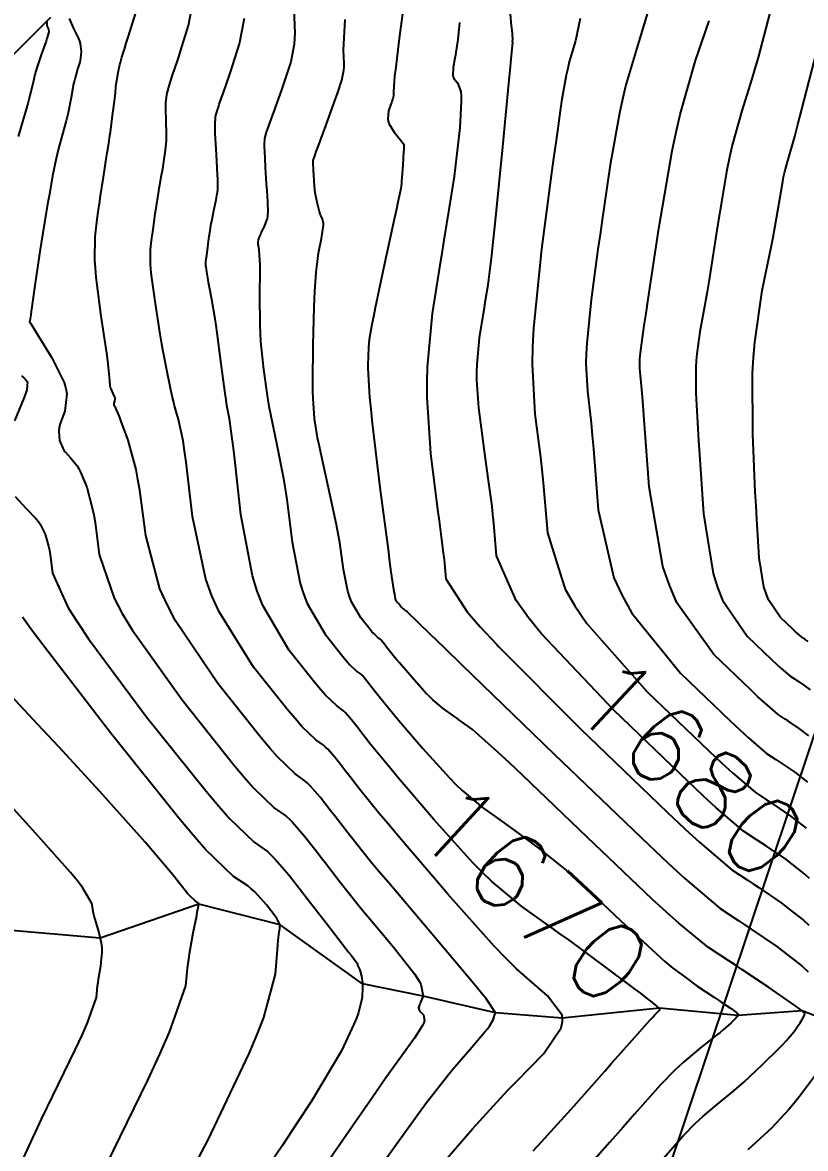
# Model space of a CAD drawing. Header units: metres. Extents: x 837117 to 838479, y 1189012 to 1191015.
# Drawn here: x 837701.7 to 837739.7, y 1189653.4 to 1189708 of the extents above; entities that cross this region are included whole.
import ezdxf

# ---------------------------------------------------------------- set-up
doc = ezdxf.new("R2010")
doc.units = ezdxf.units.M
doc.header["$LTSCALE"] = 0.3
for name, color, linetype in [('CORREDORVIA', 70, 'Continuous'), ('COTAS 10', 1, 'Continuous'), ('COTAS INT', 252, 'Continuous'), ('DRENAJE', 5, 'Continuous')]:
    doc.layers.add(name, color=color, linetype=linetype)
doc.styles.get("Standard").update_dxf_attribs({"font": 'simplex.shx'})

msp = doc.modelspace()

# ---------------------------------------------------------------- linework, layer by layer
at = {"layer": 'CORREDORVIA'}
msp.add_lwpolyline([(837910.676, 1191000.965), (838157.033, 1190996.193), (838237.174, 1190821.339), (838237.001, 1190602.875), (838240.031, 1190437.198), (838223.537, 1190366.272), (838212.196, 1190288.92), (838221.396, 1189997.878), (837954.545, 1189509.173), (837751.159, 1189231.384), (837593.191, 1189234.399), (837744.487, 1189686.609), (837750.277, 1189933.973), (837723.624, 1190051.525), (837726.092, 1190134.48), (837885.383, 1190229.429), (837983.184, 1190344.12), (837817.554, 1190502.187), (837798.033, 1190660.17), (837963.574, 1190795.982)], close=True, dxfattribs=at)
at = {"layer": 'COTAS 10'}
for points in [[(837726.456, 1189653.253), (837726.861, 1189653.691), (837728.436, 1189655.443), (837729.92, 1189657.124), (837730.267, 1189657.517), (837730.587, 1189657.878), (837731.514, 1189658.922), (837732.129, 1189659.607), (837732.252, 1189659.743), (837732.355, 1189659.855), (837732.558, 1189660.062), (837732.598, 1189660.115), (837732.6, 1189660.13), (837732.597, 1189660.144), (837732.549, 1189660.195), (837732.466, 1189660.255), (837732.441, 1189660.276), (837732.415, 1189660.298), (837732.313, 1189660.392), (837731.873, 1189660.739), (837731.635, 1189660.92), (837731.345, 1189661.137), (837729.877, 1189662.232), (837728.174, 1189663.486), (837727.736, 1189663.804), (837727.313, 1189664.11), (837725.907, 1189665.111), (837724.454, 1189666.318), (837724.001, 1189666.754), (837723.526, 1189667.234), (837721.628, 1189669.335), (837719.91, 1189671.355), (837719.549, 1189671.784), (837719.237, 1189672.157), (837718.524, 1189673.032), (837718.428, 1189673.157), (837718.152, 1189673.515), (837718.056, 1189673.64), (837717.962, 1189673.762), (837717.646, 1189674.171), (837717.351, 1189674.512), (837717.271, 1189674.59), (837717.191, 1189674.661), (837716.909, 1189674.859), (837716.389, 1189675.361), (837716.16, 1189675.623), (837715.894, 1189675.939), (837714.627, 1189677.527), (837713.348, 1189679.718), (837713.075, 1189680.414), (837712.837, 1189681.149), (837712.271, 1189684.129), (837711.982, 1189686.808), (837711.919, 1189687.354), (837711.863, 1189687.815), (837711.722, 1189688.773), (837711.606, 1189689.428), (837711.565, 1189689.699), (837711.521, 1189690.008), (837711.332, 1189691.446), (837711.132, 1189692.953), (837711.081, 1189693.306), (837711.032, 1189693.631), (837710.87, 1189694.571), (837710.741, 1189695.237), (837710.712, 1189695.388), (837710.687, 1189695.525), (837710.623, 1189695.903), (837710.59, 1189696.149), (837710.584, 1189696.203), (837710.581, 1189696.251), (837710.58, 1189696.375), (837710.601, 1189696.54), (837710.61, 1189696.614), (837710.622, 1189696.7), (837710.675, 1189697.112), (837710.731, 1189697.535), (837710.744, 1189697.628), (837710.755, 1189697.71), (837710.785, 1189697.921), (837710.827, 1189698.155), (837710.846, 1189698.252), (837710.868, 1189698.363), (837710.973, 1189698.88), (837711.078, 1189699.402), (837711.1, 1189699.516), (837711.119, 1189699.617), (837711.162, 1189699.872), (837711.165, 1189700.24), (837711.159, 1189700.413), (837711.15, 1189700.617), (837711.093, 1189701.609), (837711.041, 1189702.616), (837711.035, 1189702.829), (837711.033, 1189703.014), (837711.057, 1189703.444), (837711.147, 1189703.779), (837711.187, 1189703.904), (837711.233, 1189704.043), (837711.452, 1189704.661), (837711.727, 1189705.447), (837711.809, 1189705.693), (837711.893, 1189705.95), (837712.217, 1189706.977), (837712.457, 1189708.212)], [(837739.847, 1189666.471), (837739.624, 1189666.682), (837738.7, 1189667.404), (837737.766, 1189668.033), (837737.537, 1189668.186), (837737.321, 1189668.33), (837736.648, 1189668.774), (837735.326, 1189669.906), (837734.701, 1189670.484), (837733.963, 1189671.176), (837730.365, 1189674.632), (837726.858, 1189678.338), (837726.179, 1189679.188), (837726.162, 1189679.214), (837725.626, 1189679.962), (837724.681, 1189682.121), (837724.546, 1189683.711), (837724.503, 1189684.126), (837724.458, 1189684.53), (837724.278, 1189685.898), (837724.089, 1189687.211), (837724.038, 1189687.581), (837723.989, 1189687.952), (837723.816, 1189689.316), (837723.721, 1189690.675), (837723.72, 1189691.044), (837723.73, 1189691.411), (837723.857, 1189692.708), (837724.041, 1189693.88), (837724.086, 1189694.168), (837724.13, 1189694.439), (837724.268, 1189695.284), (837724.448, 1189696.709), (837724.517, 1189697.346), (837724.595, 1189698.087), (837724.949, 1189701.641), (837725.277, 1189705.05), (837725.338, 1189705.702), (837725.387, 1189706.226), (837725.459, 1189707.061), (837725.452, 1189707.072), (837725.451, 1189707.076), (837725.451, 1189707.081), (837725.453, 1189707.102), (837725.457, 1189707.138), (837725.459, 1189707.151), (837725.46, 1189707.166), (837725.464, 1189707.233), (837725.457, 1189707.377), (837725.451, 1189707.44), (837725.444, 1189707.513), (837725.405, 1189707.861), (837725.351, 1189708.408)], [(837739.791, 1189677.971), (837739.64, 1189678.072), (837739.603, 1189678.097), (837739.568, 1189678.12), (837739.46, 1189678.192), (837739.247, 1189678.374), (837739.146, 1189678.467), (837739.028, 1189678.579), (837738.448, 1189679.135), (837737.864, 1189679.992), (837737.743, 1189680.293), (837737.639, 1189680.621), (837737.409, 1189682.037), (837737.291, 1189683.927), (837737.258, 1189684.555), (837737.224, 1189685.228), (837737.099, 1189688.035), (837737.093, 1189690.992), (837737.134, 1189691.758), (837737.194, 1189692.502), (837737.563, 1189695.003), (837737.989, 1189697.103), (837738.084, 1189697.594), (837738.169, 1189698.046), (837738.392, 1189699.353), (837738.552, 1189700.292), (837738.596, 1189700.512), (837738.641, 1189700.714), (837738.803, 1189701.3), (837739.137, 1189702.48), (837739.29, 1189703.057), (837739.469, 1189703.742), (837740.335, 1189707.121)], [(837708.338, 1189649.302), (837710.7, 1189653.793), (837712.682, 1189657.983), (837713.07, 1189658.906), (837713.388, 1189659.726), (837713.953, 1189661.831), (837714.048, 1189663.018), (837714.069, 1189663.259), (837714.088, 1189663.462), (837714.137, 1189663.881), (837714.165, 1189664.037), (837714.17, 1189664.075), (837714.174, 1189664.11), (837714.182, 1189664.219), (837714.08, 1189664.425), (837714.016, 1189664.523), (837713.936, 1189664.638), (837713.518, 1189665.198), (837712.957, 1189665.818), (837712.787, 1189665.971), (837712.611, 1189666.115), (837711.922, 1189666.567), (837710.565, 1189667.878), (837709.966, 1189668.564), (837709.272, 1189669.389), (837705.961, 1189673.538), (837702.786, 1189677.663), (837702.178, 1189678.475), (837701.687, 1189679.143)]]:
    msp.add_lwpolyline(points, dxfattribs=at)
at = {"layer": 'COTAS INT'}
for points in [[(837722.288, 1189652.905), (837723.516, 1189654.316), (837724.872, 1189655.811), (837725.247, 1189656.212), (837725.621, 1189656.606), (837726.97, 1189657.983), (837727.817, 1189659.225), (837727.874, 1189659.536), (837727.854, 1189659.831), (837727.145, 1189660.776), (837725.643, 1189662.078), (837725.124, 1189662.598), (837724.561, 1189663.188), (837722.319, 1189665.709), (837722.153, 1189665.895), (837719.882, 1189668.567), (837719.404, 1189669.134), (837718.991, 1189669.627), (837718.048, 1189670.784), (837717.556, 1189671.423), (837717.428, 1189671.588), (837717.304, 1189671.749), (837717.227, 1189671.85), (837716.886, 1189672.291), (837716.497, 1189672.741), (837716.391, 1189672.845), (837716.285, 1189672.939), (837715.911, 1189673.201), (837715.224, 1189673.864), (837714.921, 1189674.211), (837714.57, 1189674.629), (837712.894, 1189676.729), (837711.225, 1189679.407), (837710.879, 1189680.19), (837710.582, 1189680.991), (837709.927, 1189684.032), (837709.625, 1189686.677), (837709.551, 1189687.228), (837709.481, 1189687.701), (837709.263, 1189688.751), (837709.066, 1189689.407), (837709.009, 1189689.631), (837708.951, 1189689.872), (837708.732, 1189690.896), (837708.504, 1189692.123), (837708.439, 1189692.494), (837708.374, 1189692.877), (837708.136, 1189694.371), (837707.953, 1189695.734), (837707.922, 1189696.035), (837707.901, 1189696.302), (837707.899, 1189696.991), (837707.952, 1189697.428), (837707.965, 1189697.537), (837707.978, 1189697.64), (837708.02, 1189697.967), (837708.071, 1189698.335), (837708.09, 1189698.464), (837708.11, 1189698.605), (837708.201, 1189699.21), (837708.297, 1189699.825), (837708.322, 1189699.971), (837708.345, 1189700.108), (837708.422, 1189700.515), (837708.494, 1189700.902), (837708.514, 1189701.025), (837708.535, 1189701.155), (837708.611, 1189701.683), (837708.666, 1189702.27), (837708.673, 1189702.437), (837708.676, 1189702.607), (837708.658, 1189703.236), (837708.639, 1189703.823), (837708.641, 1189703.965), (837708.647, 1189704.099), (837708.696, 1189704.512), (837708.782, 1189704.879), (837708.812, 1189704.984), (837708.844, 1189705.092), (837708.98, 1189705.494), (837709.189, 1189706.108), (837709.267, 1189706.349), (837709.353, 1189706.621), (837709.738, 1189707.859), (837710.051, 1189709.468)], [(837719.111, 1189652.588), (837719.723, 1189653.455), (837721.238, 1189655.541), (837722.17, 1189656.732), (837722.415, 1189657.035), (837722.654, 1189657.327), (837723.472, 1189658.283), (837724.107, 1189659.023), (837724.231, 1189659.177), (837724.333, 1189659.309), (837724.515, 1189659.607), (837724.555, 1189659.754), (837724.567, 1189659.792), (837724.58, 1189659.828), (837724.628, 1189659.95), (837724.186, 1189660.607), (837723.889, 1189660.981), (837723.517, 1189661.439), (837721.543, 1189663.784), (837719.432, 1189666.27), (837718.974, 1189666.816), (837718.571, 1189667.301), (837717.572, 1189668.536), (837716.96, 1189669.33), (837716.801, 1189669.537), (837716.647, 1189669.737), (837716.127, 1189670.411), (837715.642, 1189670.971), (837715.51, 1189671.099), (837715.379, 1189671.216), (837714.914, 1189671.542), (837714.059, 1189672.368), (837713.683, 1189672.799), (837713.245, 1189673.319), (837711.16, 1189675.931), (837709.116, 1189678.971), (837708.704, 1189679.761), (837708.358, 1189680.529), (837707.668, 1189683.115), (837707.382, 1189685.308), (837707.291, 1189685.828), (837707.196, 1189686.311), (837706.81, 1189687.738), (837706.465, 1189688.696), (837706.395, 1189688.883), (837706.336, 1189689.034), (837706.218, 1189689.298), (837706.179, 1189689.341), (837706.17, 1189689.354), (837706.162, 1189689.368), (837706.138, 1189689.422), (837706.133, 1189689.489), (837706.136, 1189689.511), (837706.141, 1189689.534), (837706.176, 1189689.629), (837706.189, 1189689.751), (837706.182, 1189689.791), (837706.169, 1189689.834), (837706.08, 1189690.013), (837705.983, 1189690.227), (837705.964, 1189690.293), (837705.95, 1189690.361), (837705.928, 1189690.631), (837705.865, 1189691.284), (837705.824, 1189691.595), (837705.774, 1189691.961), (837705.509, 1189693.754), (837705.264, 1189695.658), (837705.226, 1189696.095), (837705.201, 1189696.493), (837705.218, 1189697.607), (837705.303, 1189698.316), (837705.32, 1189698.459), (837705.365, 1189698.822), (837705.411, 1189699.136), (837705.435, 1189699.301), (837705.465, 1189699.499), (837705.616, 1189700.499), (837705.768, 1189701.494), (837705.798, 1189701.69), (837705.823, 1189701.852), (837705.871, 1189702.15), (837705.91, 1189702.401), (837705.928, 1189702.533), (837705.951, 1189702.693), (837706.061, 1189703.494), (837706.167, 1189704.3), (837706.187, 1189704.461), (837706.203, 1189704.597), (837706.224, 1189704.863), (837706.237, 1189705.03), (837706.248, 1189705.102), (837706.261, 1189705.185), (837706.335, 1189705.579), (837706.418, 1189705.978), (837706.437, 1189706.065), (837706.456, 1189706.14), (837706.509, 1189706.327), (837706.65, 1189706.769), (837706.724, 1189707.006), (837706.813, 1189707.293), (837707.26, 1189708.742)], [(837720.215, 1189709.177), (837719.961, 1189707.231), (837719.771, 1189705.716), (837719.736, 1189705.413), (837719.709, 1189705.161), (837719.674, 1189704.668), (837719.681, 1189704.517), (837719.679, 1189704.479), (837719.676, 1189704.443), (837719.654, 1189704.329), (837719.602, 1189704.174), (837719.58, 1189704.112), (837719.555, 1189704.043), (837719.439, 1189703.723), (837719.398, 1189703.337), (837719.42, 1189703.226), (837719.457, 1189703.112), (837719.713, 1189702.686), (837719.999, 1189702.33), (837720.055, 1189702.26), (837720.101, 1189702.204), (837720.183, 1189702.105), (837720.184, 1189701.942), (837720.18, 1189701.845), (837720.173, 1189701.725), (837720.131, 1189701.104), (837720.083, 1189700.474), (837720.073, 1189700.348), (837720.064, 1189700.243), (837720.044, 1189700.041), (837720.034, 1189699.976), (837720.031, 1189699.957), (837720.017, 1189699.873), (837719.896, 1189699.296), (837719.823, 1189698.955), (837719.733, 1189698.536), (837719.267, 1189696.371), (837718.797, 1189694.169), (837718.705, 1189693.727), (837718.629, 1189693.357), (837718.494, 1189692.626), (837718.469, 1189692.255), (837718.463, 1189692.112), (837718.457, 1189691.952), (837718.438, 1189691.227), (837718.517, 1189689.829), (837718.574, 1189689.244), (837718.644, 1189688.573), (837719.024, 1189685.438), (837719.415, 1189682.431), (837719.493, 1189681.842), (837719.558, 1189681.359), (837719.685, 1189680.493), (837719.72, 1189680.33), (837719.727, 1189680.29), (837719.734, 1189680.252), (837719.751, 1189680.133), (837719.769, 1189680.037), (837719.777, 1189680.013), (837719.785, 1189679.991), (837719.827, 1189679.92), (837719.868, 1189679.869), (837719.876, 1189679.859), (837719.884, 1189679.85), (837719.9, 1189679.834), (837719.909, 1189679.828), (837719.912, 1189679.825), (837719.915, 1189679.823), (837719.924, 1189679.812), (837719.934, 1189679.799), (837719.952, 1189679.775), (837719.975, 1189679.747), (837719.985, 1189679.735), (837719.997, 1189679.721), (837720.053, 1189679.656), (837720.114, 1189679.588), (837720.129, 1189679.573), (837720.144, 1189679.559), (837720.191, 1189679.52), (837720.236, 1189679.487), (837720.25, 1189679.478), (837720.264, 1189679.467), (837720.319, 1189679.427), (837721.448, 1189678.341), (837722.14, 1189677.672), (837722.996, 1189676.843), (837727.455, 1189672.517), (837732.057, 1189668.099), (837733.003, 1189667.212), (837733.807, 1189666.471), (837735.523, 1189665.007), (837736.422, 1189664.415), (837736.711, 1189664.222), (837737.016, 1189664.018), (837738.264, 1189663.177), (837739.494, 1189662.22), (837739.788, 1189661.942)], [(837732.098, 1189708.795), (837731.573, 1189707.089), (837730.952, 1189704.987), (837730.798, 1189704.35), (837730.651, 1189703.689), (837730.188, 1189701.104), (837729.795, 1189698.433), (837729.694, 1189697.718), (837729.595, 1189697.014), (837729.265, 1189694.56), (837729.049, 1189692.428), (837729.022, 1189691.927), (837729.009, 1189691.464), (837729.081, 1189690.113), (837729.262, 1189688.561), (837729.318, 1189687.971), (837729.376, 1189687.312), (837729.608, 1189684.354), (837730.37, 1189681.065), (837730.763, 1189680.197), (837731.235, 1189679.347), (837733.598, 1189676.433), (837735.989, 1189674.137), (837736.479, 1189673.677), (837736.894, 1189673.293), (837737.773, 1189672.541), (837738.22, 1189672.246), (837738.364, 1189672.151), (837738.516, 1189672.049), (837739.136, 1189671.631), (837739.75, 1189671.151)], [(837703.953, 1189708.21), (837704.16, 1189707.725), (837704.412, 1189707.226), (837704.458, 1189707.102), (837704.494, 1189706.984), (837704.541, 1189706.609), (837704.503, 1189706.274), (837704.485, 1189706.181), (837704.464, 1189706.088), (837704.362, 1189705.75), (837704.239, 1189705.332), (837704.205, 1189705.188), (837704.17, 1189705.031), (837704.044, 1189704.364), (837703.901, 1189703.632), (837703.856, 1189703.434), (837703.809, 1189703.238), (837703.618, 1189702.549), (837703.421, 1189701.834), (837703.37, 1189701.622), (837703.321, 1189701.404), (837703.153, 1189700.565), (837702.996, 1189699.682), (837702.953, 1189699.437), (837702.911, 1189699.191), (837702.757, 1189698.298), (837702.596, 1189697.301), (837702.548, 1189696.989), (837702.499, 1189696.662), (837702.311, 1189695.354), (837702.151, 1189694.217), (837702.119, 1189693.998), (837702.093, 1189693.821), (837702.047, 1189693.527), (837702.038, 1189693.507), (837702.037, 1189693.503), (837702.035, 1189693.498), (837702.032, 1189693.487), (837702.033, 1189693.476), (837702.034, 1189693.473), (837702.035, 1189693.469), (837702.041, 1189693.454), (837702.048, 1189693.439), (837702.05, 1189693.436), (837702.052, 1189693.434), (837702.058, 1189693.427), (837702.063, 1189693.423), (837702.065, 1189693.421), (837702.067, 1189693.42), (837702.074, 1189693.415), (837702.239, 1189693.154), (837702.34, 1189692.991), (837702.465, 1189692.79), (837703.117, 1189691.736), (837703.704, 1189690.543), (837703.788, 1189690.254), (837703.838, 1189689.983), (837703.738, 1189689.151), (837703.503, 1189688.498), (837703.469, 1189688.339), (837703.448, 1189688.19), (837703.482, 1189687.73), (837703.641, 1189687.357), (837703.698, 1189687.262), (837703.76, 1189687.171), (837704.033, 1189686.873), (837704.339, 1189686.489), (837704.423, 1189686.345), (837704.506, 1189686.183), (837704.804, 1189685.459), (837705.076, 1189684.452), (837705.144, 1189684.112), (837705.207, 1189683.745), (837705.41, 1189682.197), (837706.135, 1189680.067), (837706.528, 1189679.333), (837707.006, 1189678.535), (837709.427, 1189675.133), (837711.921, 1189672.009), (837712.444, 1189671.387), (837712.894, 1189670.871), (837713.917, 1189669.884), (837714.473, 1189669.494), (837714.63, 1189669.354), (837714.788, 1189669.201), (837715.367, 1189668.531), (837715.989, 1189667.725), (837716.174, 1189667.485), (837716.364, 1189667.238), (837717.096, 1189666.288), (837717.962, 1189665.195), (837718.237, 1189664.859), (837718.527, 1189664.507), (837719.701, 1189663.114), (837720.694, 1189661.847), (837720.869, 1189661.575), (837721.002, 1189661.337), (837721.124, 1189660.763), (837720.993, 1189660.463), (837720.966, 1189660.398), (837720.943, 1189660.341), (837720.894, 1189660.199), (837720.917, 1189660.092), (837720.939, 1189660.057), (837720.968, 1189660.019), (837721.128, 1189659.859), (837721.187, 1189659.579), (837721.151, 1189659.464), (837721.093, 1189659.333), (837720.695, 1189658.727), (837719.316, 1189656.789), (837718.64, 1189655.819), (837717.835, 1189654.66), (837713.863, 1189648.909)], [(837714.849, 1189708.656), (837714.897, 1189707.511), (837714.886, 1189707.226), (837714.864, 1189706.956), (837714.696, 1189706.094), (837714.434, 1189705.278), (837714.352, 1189705.036), (837714.266, 1189704.787), (837713.923, 1189703.828), (837713.621, 1189702.995), (837713.561, 1189702.824), (837713.512, 1189702.68), (837713.418, 1189702.376), (837713.409, 1189702.082), (837713.413, 1189701.944), (837713.419, 1189701.781), (837713.463, 1189700.988), (837713.514, 1189700.186), (837713.525, 1189700.018), (837713.534, 1189699.873), (837713.555, 1189699.542), (837713.566, 1189699.336), (837713.57, 1189699.269), (837713.573, 1189699.199), (837713.588, 1189698.909), (837713.57, 1189698.592), (837713.552, 1189698.505), (837713.53, 1189698.417), (837713.406, 1189698.102), (837713.271, 1189697.827), (837713.243, 1189697.766), (837713.217, 1189697.71), (837713.157, 1189697.563), (837713.126, 1189697.468), (837713.12, 1189697.445), (837713.114, 1189697.424), (837713.1, 1189697.361), (837713.104, 1189697.27), (837713.109, 1189697.231), (837713.115, 1189697.186), (837713.153, 1189696.973), (837713.188, 1189696.481), (837713.192, 1189696.26), (837713.195, 1189696.003), (837713.184, 1189694.767), (837713.197, 1189693.317), (837713.215, 1189692.925), (837713.237, 1189692.536), (837713.369, 1189691.165), (837713.573, 1189689.788), (837713.641, 1189689.395), (837713.716, 1189688.998), (837714.029, 1189687.521), (837714.353, 1189685.878), (837714.435, 1189685.376), (837714.513, 1189684.854), (837714.764, 1189682.797), (837715.148, 1189680.778), (837715.309, 1189680.28), (837715.494, 1189679.809), (837716.36, 1189678.325), (837717.219, 1189677.249), (837717.399, 1189677.035), (837717.554, 1189676.857), (837717.906, 1189676.517), (837718.097, 1189676.383), (837718.151, 1189676.335), (837718.206, 1189676.282), (837718.405, 1189676.052), (837718.619, 1189675.774), (837718.683, 1189675.692), (837718.748, 1189675.607), (837719, 1189675.28), (837719.483, 1189674.687), (837719.652, 1189674.488), (837719.695, 1189674.435), (837719.939, 1189674.144), (837721.103, 1189672.775), (837722.388, 1189671.352), (837722.71, 1189671.027), (837723.017, 1189670.732), (837724.001, 1189669.914), (837724.954, 1189669.236), (837725.24, 1189669.029), (837725.537, 1189668.813), (837726.691, 1189667.964), (837728.046, 1189666.872), (837728.47, 1189666.504), (837728.914, 1189666.107), (837730.694, 1189664.434), (837732.427, 1189662.813), (837732.843, 1189662.448), (837733.231, 1189662.12), (837733.739, 1189661.738), (837734.398, 1189661.24), (837735.247, 1189660.686), (837735.434, 1189660.563), (837735.6, 1189660.454), (837736.026, 1189660.17), (837736.26, 1189660.003), (837736.304, 1189659.967), (837736.34, 1189659.936), (837736.399, 1189659.861), (837736.347, 1189659.774), (837736.314, 1189659.735), (837736.273, 1189659.689), (837736.056, 1189659.471), (837735.665, 1189659.126), (837735.515, 1189659.002), (837735.346, 1189658.864), (837734.582, 1189658.26), (837733.743, 1189657.564), (837733.528, 1189657.368), (837733.319, 1189657.171), (837732.623, 1189656.45), (837731.372, 1189655.039), (837730.814, 1189654.407), (837730.164, 1189653.67), (837727.049, 1189650.139)], [(837728.738, 1189708.209), (837728.507, 1189707.12), (837728.204, 1189706.094), (837728.129, 1189705.782), (837728.057, 1189705.459), (837727.831, 1189704.196), (837727.56, 1189702.28), (837727.46, 1189701.545), (837727.349, 1189700.721), (837726.862, 1189697.008), (837726.472, 1189693.17), (837726.423, 1189692.268), (837726.4, 1189691.435), (837726.53, 1189689.003), (837726.805, 1189686.915), (837726.873, 1189686.298), (837726.938, 1189685.665), (837727.144, 1189683.238), (837727.842, 1189681.015), (837727.998, 1189680.514), (837728.471, 1189679.693), (837729.047, 1189678.843), (837731.981, 1189675.533), (837734.976, 1189672.657), (837735.59, 1189672.08), (837736.11, 1189671.6), (837737.21, 1189670.658), (837737.771, 1189670.288), (837737.95, 1189670.169), (837738.141, 1189670.041), (837738.918, 1189669.517), (837739.687, 1189668.916)], [(837737.929, 1189708.481), (837737.354, 1189706.313), (837737.205, 1189705.782), (837737.059, 1189705.282), (837736.565, 1189703.729), (837736.1, 1189702.049), (837735.972, 1189701.468), (837735.845, 1189700.838), (837735.388, 1189698.145), (837734.981, 1189695.519), (837734.885, 1189694.931), (837734.797, 1189694.404), (837734.539, 1189693.001), (837734.38, 1189691.93), (837734.355, 1189691.611), (837734.337, 1189691.282), (837734.34, 1189690.015), (837734.43, 1189688.308), (837734.467, 1189687.702), (837734.51, 1189687.038), (837734.711, 1189684.159), (837735.18, 1189681.269), (837735.392, 1189680.598), (837735.64, 1189679.984), (837736.831, 1189678.235), (837738.015, 1189677.098), (837738.257, 1189676.871), (837738.463, 1189676.681), (837738.898, 1189676.308), (837739.119, 1189676.162), (837739.19, 1189676.115), (837739.265, 1189676.065), (837739.573, 1189675.858), (837739.876, 1189675.62)], [(837702.867, 1189708.036), (837702.866, 1189707.846), (837702.932, 1189707.714), (837702.945, 1189707.681), (837702.954, 1189707.65), (837702.967, 1189707.551), (837702.91, 1189707.334), (837702.876, 1189707.228), (837702.835, 1189707.103), (837702.618, 1189706.485), (837702.388, 1189705.808), (837702.339, 1189705.645), (837702.295, 1189705.493), (837702.189, 1189705.03), (837702.039, 1189704.4), (837701.968, 1189704.142), (837701.885, 1189703.847), (837701.477, 1189702.478)], [(837732.395, 1189652.469), (837733.731, 1189653.978), (837734.323, 1189654.591), (837734.5, 1189654.758), (837734.684, 1189654.925), (837735.396, 1189655.516), (837736.188, 1189656.167), (837736.421, 1189656.37), (837736.661, 1189656.584), (837737.577, 1189657.44), (837738.393, 1189658.246), (837738.569, 1189658.428), (837738.724, 1189658.593), (837739.101, 1189659.037), (837739.309, 1189659.333), (837739.356, 1189659.403), (837739.399, 1189659.468), (837739.518, 1189659.661), (837739.59, 1189659.8), (837739.604, 1189659.831), (837739.615, 1189659.858), (837739.631, 1189659.929), (837739.358, 1189660.152), (837739.187, 1189660.275), (837738.974, 1189660.425), (837737.86, 1189661.189), (837736.573, 1189662.056), (837736.251, 1189662.272), (837735.944, 1189662.476), (837734.96, 1189663.124), (837733.519, 1189664.295), (837732.923, 1189664.83), (837732.242, 1189665.456), (837729.074, 1189668.475), (837725.955, 1189671.475), (837725.305, 1189672.088), (837724.747, 1189672.607), (837723.505, 1189673.695), (837722.9, 1189674.14), (837722.745, 1189674.253), (837722.595, 1189674.362), (837722.096, 1189674.717), (837721.58, 1189675.145), (837721.42, 1189675.3), (837721.251, 1189675.47), (837720.578, 1189676.216), (837719.968, 1189676.933), (837719.84, 1189677.085), (837719.729, 1189677.217), (837719.476, 1189677.527), (837719.344, 1189677.699), (837719.31, 1189677.743), (837719.277, 1189677.786), (837719.165, 1189677.932), (837719.06, 1189678.053), (837719.032, 1189678.08), (837719.003, 1189678.105), (837718.903, 1189678.176), (837718.719, 1189678.354), (837718.637, 1189678.447), (837718.543, 1189678.559), (837718.093, 1189679.122), (837717.64, 1189679.9), (837717.543, 1189680.147), (837717.458, 1189680.408), (837717.258, 1189681.465), (837717.073, 1189682.77), (837716.999, 1189683.187), (837716.915, 1189683.628), (837716.53, 1189685.423), (837716.151, 1189687.128), (837716.071, 1189687.512), (837716.002, 1189687.859), (837715.842, 1189688.797), (837715.779, 1189689.766), (837715.77, 1189690.132), (837715.766, 1189690.541), (837715.783, 1189692.374), (837715.831, 1189694.197), (837715.846, 1189694.6), (837715.862, 1189694.96), (837715.925, 1189695.893), (837716.007, 1189696.537), (837716.034, 1189696.714), (837716.063, 1189696.891), (837716.186, 1189697.525), (837716.278, 1189698.054), (837716.287, 1189698.165), (837716.29, 1189698.26), (837716.243, 1189698.475), (837716.148, 1189698.657), (837716.121, 1189698.731), (837716.093, 1189698.816), (837715.99, 1189699.209), (837715.9, 1189699.658), (837715.882, 1189699.778), (837715.866, 1189699.895), (837715.829, 1189700.304), (837715.813, 1189700.627), (837715.81, 1189700.692), (837715.807, 1189700.745), (837715.802, 1189700.846), (837715.798, 1189700.9), (837715.797, 1189700.923), (837715.795, 1189700.951), (837715.787, 1189701.082), (837715.78, 1189701.211), (837715.779, 1189701.238), (837715.778, 1189701.26), (837715.78, 1189701.308), (837715.876, 1189701.58), (837715.936, 1189701.744), (837716.01, 1189701.946), (837716.395, 1189702.995), (837716.805, 1189704.126), (837716.894, 1189704.379), (837716.974, 1189704.606), (837717.175, 1189705.212), (837717.27, 1189705.699), (837717.282, 1189705.853), (837717.289, 1189706.014), (837717.262, 1189706.662), (837717.331, 1189708.161)], [(837722.887, 1189708.016), (837722.794, 1189707.185), (837722.708, 1189706.573), (837722.685, 1189706.421), (837722.662, 1189706.277), (837722.579, 1189705.818), (837722.56, 1189705.456), (837722.577, 1189705.373), (837722.604, 1189705.298), (837722.779, 1189705.087), (837722.942, 1189704.653), (837722.96, 1189704.437), (837722.966, 1189704.18), (837722.893, 1189702.904), (837722.724, 1189701.37), (837722.67, 1189700.95), (837722.614, 1189700.531), (837722.386, 1189699.038), (837722.109, 1189697.348), (837722.022, 1189696.805), (837721.931, 1189696.231), (837721.563, 1189693.886), (837721.309, 1189691.291), (837721.289, 1189690.559), (837721.292, 1189689.82), (837721.482, 1189687.101), (837721.769, 1189684.762), (837721.831, 1189684.263), (837721.887, 1189683.828), (837722.026, 1189682.794), (837722.112, 1189682.146), (837722.133, 1189681.955), (837722.153, 1189681.758), (837722.217, 1189681.005), (837723.253, 1189679.411), (837723.886, 1189678.684), (837724.67, 1189677.834), (837724.776, 1189677.728), (837728.748, 1189673.732), (837732.95, 1189669.696), (837733.812, 1189668.887), (837734.541, 1189668.212), (837736.085, 1189666.891), (837736.872, 1189666.373), (837737.124, 1189666.204), (837737.391, 1189666.025), (837738.482, 1189665.29), (837738.872, 1189664.986), (837739.561, 1189664.447), (837739.821, 1189664.2)], [(837739.813, 1189673.386), (837739.354, 1189673.744), (837738.891, 1189674.057), (837738.777, 1189674.133), (837738.67, 1189674.204), (837738.335, 1189674.425), (837737.679, 1189674.987), (837737.368, 1189675.274), (837737.002, 1189675.618), (837735.215, 1189677.334), (837733.424, 1189679.852), (837733.056, 1189680.701), (837732.742, 1189681.616), (837732.071, 1189685.471), (837731.815, 1189688.96), (837731.763, 1189689.644), (837731.72, 1189690.207), (837731.632, 1189691.223), (837731.618, 1189691.493), (837731.62, 1189691.585), (837731.626, 1189691.686), (837731.669, 1189692.112), (837731.841, 1189693.307), (837731.928, 1189693.891), (837732.031, 1189694.586), (837732.545, 1189698.011), (837733.198, 1189701.781), (837733.389, 1189702.693), (837733.584, 1189703.548), (837734.327, 1189706.159), (837734.98, 1189708.085)], [(837701.639, 1189690.882), (837701.713, 1189690.819), (837701.742, 1189690.792), (837701.777, 1189690.758), (837701.935, 1189690.573), (837701.898, 1189690.184), (837701.84, 1189689.995), (837701.764, 1189689.78), (837701.761, 1189689.772), (837701.3, 1189688.674)], [(837701.342, 1189685), (837701.847, 1189684.448), (837701.88, 1189684.415), (837702.341, 1189683.944), (837702.451, 1189683.807), (837702.548, 1189683.669), (837702.798, 1189683.18), (837702.957, 1189682.593), (837702.996, 1189682.395), (837703.033, 1189682.181), (837703.151, 1189681.28), (837703.911, 1189679.605), (837704.353, 1189678.904), (837704.896, 1189678.099), (837707.694, 1189674.335), (837710.596, 1189670.699), (837711.205, 1189669.976), (837711.729, 1189669.374), (837712.92, 1189668.225), (837713.568, 1189667.772), (837713.75, 1189667.609), (837713.934, 1189667.43), (837714.608, 1189666.651), (837715.332, 1189665.712), (837715.547, 1189665.433), (837715.768, 1189665.146), (837716.62, 1189664.041), (837717.353, 1189663.09), (837717.5, 1189662.901), (837717.622, 1189662.744), (837717.86, 1189662.444), (837717.919, 1189662.364), (837717.929, 1189662.346), (837717.937, 1189662.33), (837717.94, 1189662.286), (837717.937, 1189662.248), (837717.94, 1189662.236), (837717.945, 1189662.223), (837717.976, 1189662.168), (837718.025, 1189662.065), (837718.04, 1189662.021), (837718.057, 1189661.971), (837718.123, 1189661.736), (837718.173, 1189661.406), (837718.179, 1189661.297), (837718.181, 1189661.179), (837718.162, 1189660.69), (837717.983, 1189659.965), (837717.885, 1189659.698), (837717.765, 1189659.404), (837717.158, 1189658.103), (837715.703, 1189655.666), (837715.049, 1189654.655), (837714.287, 1189653.498), (837710.625, 1189648.103)], [(837704.758, 1189650.514), (837707.77, 1189656.682), (837708.351, 1189657.944), (837708.823, 1189659.012), (837709.613, 1189661.262), (837709.714, 1189662.257), (837709.751, 1189662.536), (837709.792, 1189662.816), (837709.972, 1189663.836), (837710.137, 1189664.673), (837710.168, 1189664.838), (837710.193, 1189664.973), (837710.234, 1189665.217), (837710.207, 1189665.275), (837710.19, 1189665.293), (837710.169, 1189665.311), (837710.057, 1189665.382), (837709.806, 1189665.621), (837709.698, 1189665.745), (837709.572, 1189665.894), (837708.976, 1189666.64), (837708.002, 1189667.814), (837707.639, 1189668.232), (837707.234, 1189668.692), (837705.435, 1189670.689), (837703.451, 1189672.851), (837702.93, 1189673.415), (837702.421, 1189673.964), (837700.688, 1189675.819)], [(837700.721, 1189650.694), (837702.61, 1189654.797), (837704.262, 1189658.18), (837704.581, 1189658.872), (837704.84, 1189659.458), (837705.273, 1189660.692), (837705.332, 1189661.257), (837705.355, 1189661.422), (837705.38, 1189661.59), (837705.494, 1189662.227), (837705.559, 1189662.883), (837705.553, 1189663.064), (837705.537, 1189663.244), (837705.393, 1189663.891), (837705.213, 1189664.49), (837705.174, 1189664.641), (837705.14, 1189664.785), (837705.055, 1189665.249), (837704.606, 1189666.026), (837704.342, 1189666.368), (837704.016, 1189666.764), (837702.337, 1189668.651), (837700.463, 1189670.711)], [(837740.391, 1189657.242), (837739.368, 1189655.886), (837739.105, 1189655.562), (837738.851, 1189655.261), (837738.006, 1189654.356), (837737.251, 1189653.651), (837737.054, 1189653.475), (837736.862, 1189653.308)]]:
    msp.add_lwpolyline(points, dxfattribs=at)
at = {"layer": 'DRENAJE'}
for p, q in [((837710.234, 1189665.217), (837705.465, 1189663.567)), ((837714.182, 1189664.219), (837710.234, 1189665.217)), ((837705.465, 1189663.567), (837700.593, 1189663.997)), ((837718.176, 1189661.352), (837714.182, 1189664.219)), ((837721.124, 1189660.763), (837718.176, 1189661.352)), ((837724.628, 1189659.95), (837721.124, 1189660.763)), ((837732.573, 1189660.17), (837727.864, 1189659.684)), ((837736.373, 1189659.817), (837732.573, 1189660.17)), ((837727.864, 1189659.684), (837724.628, 1189659.95)), ((837739.495, 1189660.04), (837736.373, 1189659.817)), ((837741.775, 1189659.165), (837739.495, 1189660.04))]:
    msp.add_line(p, q, dxfattribs=at)
msp.add_polyline3d([(837703.047, 1189708.251, 0), (837702.047, 1189707.251, 0), (837701.048, 1189706.252, 0)], dxfattribs=at)

# ---------------------------------------------------------------- texts
at = {"layer": 'COTAS 10', "char_height": 3.8, "attachment_point": 7}
for s, insert, rotation in [('1680', (837727.974, 1189674.925), 316.9957), ('1670', (837720.382, 1189668.781), 317.4067)]:
    msp.add_mtext(s, dxfattribs=dict(at, insert=insert, rotation=rotation))

doc.saveas('drawing.dxf')
